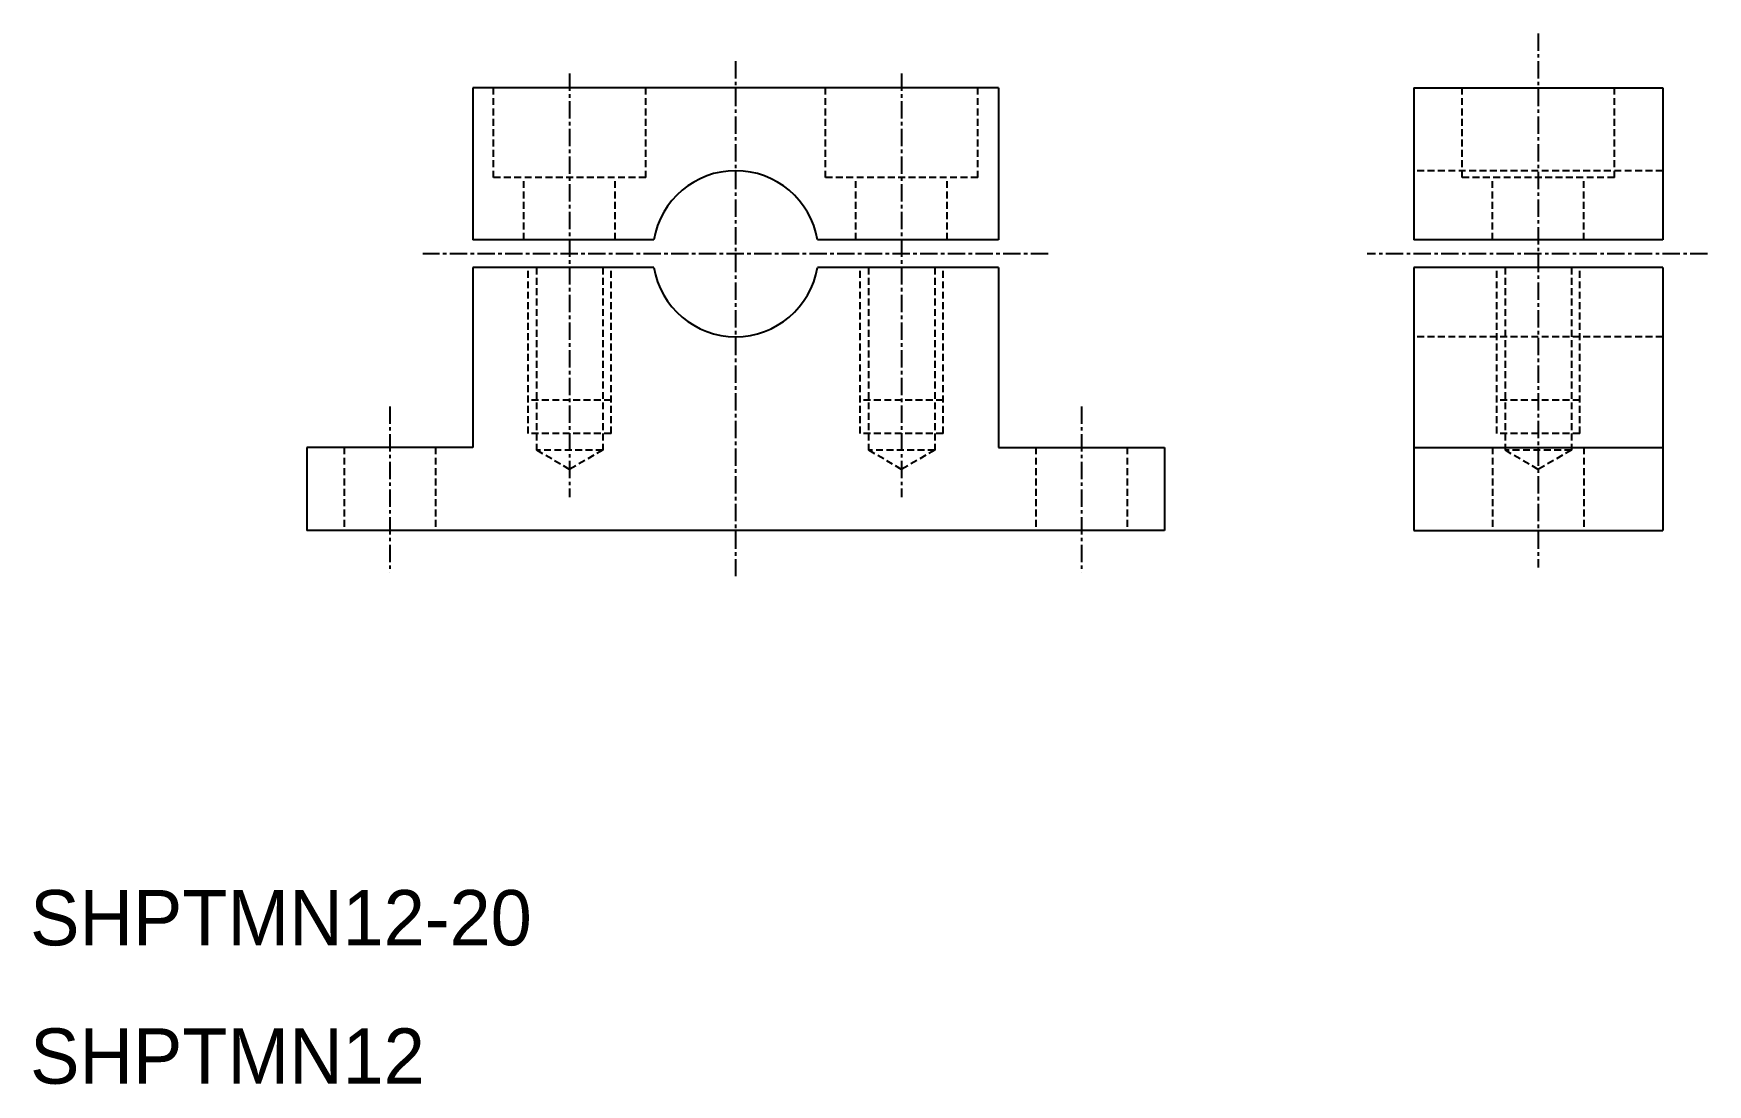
# Model space of a CAD drawing. Extents: x 10 to 131, y 10 to 86.
import ezdxf

# ---------------------------------------------------------------- set-up
doc = ezdxf.new("R2010")
doc.units = 0
doc.linetypes.add('CENTER', pattern=[2, 1.25, -0.25, 0.25, -0.25])
doc.linetypes.add('DASHED', pattern=[0.75, 0.5, -0.25])
doc.layers.get('0').update_dxf_attribs({"linetype": 'CONTINUOUS'})
doc.layers.add('CENTER', color=1, linetype='CENTER')

msp = doc.modelspace()

# ---------------------------------------------------------------- linework, layer by layer
at = {"color": 7, "linetype": 'CONTINUOUS'}
for p, q in [((80, 82), (42, 82)), ((42, 82), (42, 71)), ((80, 82), (80, 71)), ((110.02, 82), (110.02, 71)), ((110.02, 82), (128.02, 82)), ((128.02, 82), (128.02, 71)), ((55.08, 71), (42, 71)), ((80, 71), (66.92, 71)), ((128.02, 71), (110.02, 71)), ((55.08, 69), (42, 69)), ((42, 69), (42, 56)), ((80, 69), (66.92, 69)), ((80, 69), (80, 56)), ((128.02, 69), (110.02, 69)), ((110.02, 69), (110.02, 50)), ((128.02, 69), (128.02, 50)), ((42, 56), (30, 56)), ((30, 56), (30, 50)), ((80, 56), (92, 56)), ((92, 56), (92, 50)), ((110.02, 56), (128.02, 56)), ((92, 50), (30, 50)), ((61, 50), (61, 50)), ((76, 50), (76, 50)), ((110.02, 50), (128.02, 50))]:
    msp.add_line(p, q, dxfattribs=at)
at = {"color": 3, "linetype": 'DASHED'}
for p, q in [((43.5, 75.5), (43.5, 82)), ((54.5, 75.5), (54.5, 82)), ((67.5, 75.5), (67.5, 82)), ((78.5, 75.5), (78.5, 82)), ((113.52, 75.5), (113.52, 82)), ((124.52, 75.5), (124.52, 82)), ((54.5, 75.5), (43.5, 75.5)), ((45.7, 71), (45.7, 75.5)), ((52.3, 71), (52.3, 75.5)), ((78.5, 75.5), (67.5, 75.5)), ((69.7, 71), (69.7, 75.5)), ((76.3, 71), (76.3, 75.5)), ((128.02, 76), (110.02, 76)), ((124.52, 75.5), (113.52, 75.5)), ((115.72, 71), (115.72, 75.5)), ((122.32, 71), (122.32, 75.5)), ((46, 57), (46, 69)), ((46.6, 69), (46.6, 55.8)), ((51.4, 69), (51.4, 55.8)), ((52, 57), (52, 69)), ((70, 57), (70, 69)), ((70.6, 69), (70.6, 55.8)), ((75.4, 69), (75.4, 55.8)), ((76, 57), (76, 69)), ((116.02, 57), (116.02, 69)), ((116.62, 69), (116.62, 55.8)), ((121.42, 69), (121.42, 55.8)), ((122.02, 57), (122.02, 69)), ((128.02, 64), (110.02, 64)), ((52, 59.4), (46, 59.4)), ((76, 59.4), (70, 59.4)), ((122.02, 59.4), (116.02, 59.4)), ((52, 57), (46, 57)), ((76, 57), (70, 57)), ((122.02, 57), (116.02, 57)), ((32.7, 56), (32.7, 50)), ((39.3, 56), (39.3, 50)), ((49, 54.41), (46.6, 55.8)), ((51.4, 55.8), (46.6, 55.8)), ((51.4, 55.8), (49, 54.41)), ((73, 54.41), (70.6, 55.8)), ((75.4, 55.8), (70.6, 55.8)), ((75.4, 55.8), (73, 54.41)), ((82.7, 56), (82.7, 50)), ((89.3, 56), (89.3, 50)), ((115.72, 56), (115.72, 50)), ((119.02, 54.41), (116.62, 55.8)), ((121.42, 55.8), (116.62, 55.8)), ((121.42, 55.8), (119.02, 54.41)), ((122.32, 56), (122.32, 50))]:
    msp.add_line(p, q, dxfattribs=at)
at = {"color": 7, "linetype": 'CONTINUOUS'}
for start, end in [(9.5941, 170.4059), (189.5941, 350.4059)]:
    msp.add_arc((61, 70), 6, start, end, dxfattribs=at)
at = {"layer": 'CENTER', "color": 1, "linetype": 'CENTER'}
for p, q in [((119.02, 85.92), (119.02, 47.31)), ((61, 83.92), (61, 46.69)), ((49, 83.02), (49, 52.41)), ((73, 83.02), (73, 52.41)), ((83.59, 70), (38.4, 70)), ((131.26, 70), (106.66, 70)), ((36, 58.96), (36, 46.95)), ((86, 58.96), (86, 46.95))]:
    msp.add_line(p, q, dxfattribs=at)

# ---------------------------------------------------------------- texts
at = {"color": 7, "linetype": 'CONTINUOUS'}
for s, p in [('SHPTMN12-20', (10, 20)), ('SHPTMN12', (10, 10))]:
    msp.add_text(s, height=4, dxfattribs=at).set_placement(p)

doc.saveas('drawing.dxf')
